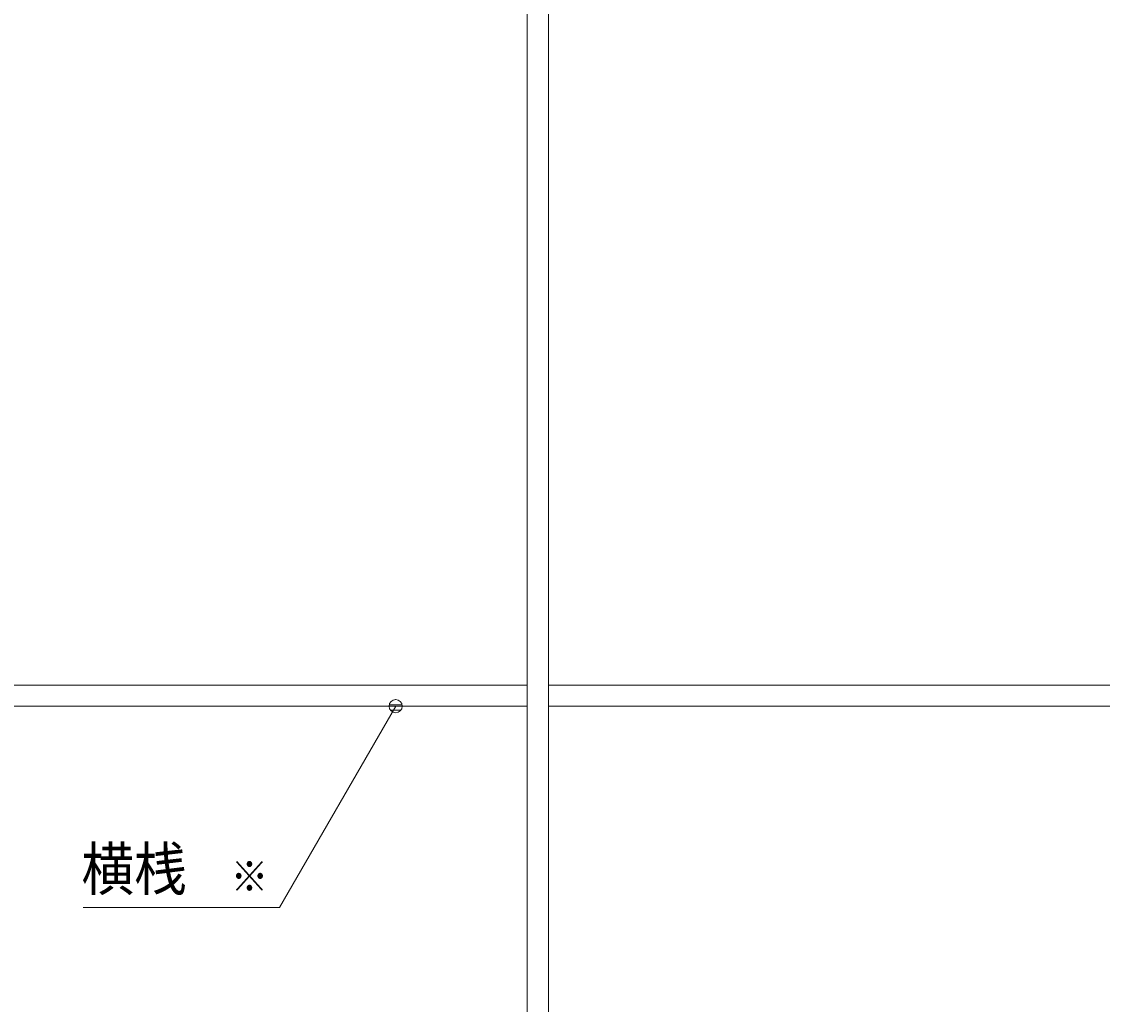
# Model space of a CAD drawing. Units: millimetres, scale not verified. Extents: x -6062 to 6062, y -3045 to 3045.
# Drawn here: x -4788 to -3967, y -652 to 94 of the extents above; entities that cross this region are included whole.
import ezdxf
from ezdxf.enums import TextEntityAlignment as Align

# ---------------------------------------------------------------- set-up
doc = ezdxf.new("R2010")
doc.units = ezdxf.units.MM
doc.header["$LTSCALE"] = 20
doc.layers.add('0-1_3一般', color=7, linetype='Continuous', lineweight=9)
doc.layers.add('0-4_2寸法-3', color=7, linetype='Continuous', lineweight=9)
doc.styles.add('ＭＳ ゴシック', font='')
doc.styles.get('ＭＳ ゴシック').set_extended_font_data('MS Gothic')

# ---------------------------------------------------------------- blocks, each defined once
blk = doc.blocks.new('グループ-16')
at = {"layer": '0-1_3一般'}
for p, q in [((-52320, -38740), (-52320, 7050)), ((-52320, 7050), (-52320, -38740)), ((-52000, -38740), (-52000, 7050)), ((-52000, 7050), (-52000, -38740)), ((-75680, -8200), (-52320, -8200)), ((-52000, -8200), (-28640, -8200)), ((-75680, -8520), (-52320, -8520)), ((-52000, -8520), (-28640, -8520))]:
    blk.add_line(p, q, dxfattribs=at)
blk = doc.blocks.new('グループ-18')
at = {"layer": '0-1_3一般'}
blk.add_blockref('グループ-16', (0, 0), dxfattribs=at)

msp = doc.modelspace()

# ---------------------------------------------------------------- linework, layer by layer
at = {"layer": '0-4_2寸法-3'}
for p, q in [((-4498.61, -425.01), (-4508.39, -425.01)), ((-4503.33, -421.01), (-4503.67, -421.01)), ((-4503.33, -421.01), (-4503.67, -421.01)), ((-4499.5, -429.01), (-4507.5, -429.01))]:
    msp.add_line(p, q, dxfattribs=at)
msp.add_lwpolyline([(-4740.84, -578.84), (-4591.74, -578.84), (-4503.5, -426)], dxfattribs=at)
msp.add_circle((-4503.5, -426), 5.01, dxfattribs=at)
msp.add_circle((-4503.5, -426), 5.01, dxfattribs=at)

# ---------------------------------------------------------------- block references
at = {"layer": '0-1_3一般', "xscale": 0.05, "yscale": 0.05}
msp.add_blockref('グループ-18', (-1787.5, 0), dxfattribs=at)

# ---------------------------------------------------------------- texts
at = {"layer": '0-4_2寸法-3', "style": 'ＭＳ ゴシック', "width": 0.9}
for s, height, p in [('横桟', 32.55, (-4742.2, -575.66)), ('※', 23.25, (-4628.84, -573.88))]:
    msp.add_text(s, height=height, dxfattribs=at).set_placement(p, align=Align.BOTTOM_LEFT)

doc.saveas('drawing.dxf')
